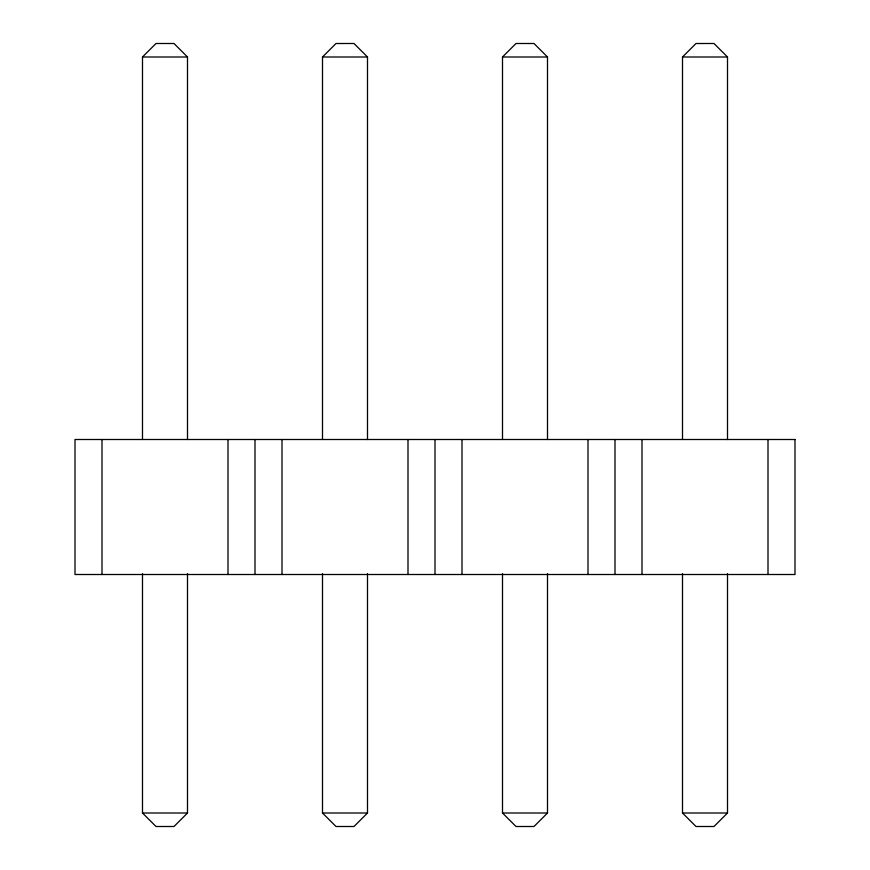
<?xml version="1.0" encoding="UTF-8"?>
<svg xmlns="http://www.w3.org/2000/svg" width="870" height="870" viewBox="0 0 870 870"><rect width="100%" height="100%" fill="white"/><g stroke="black" fill="none" stroke-linecap="round" stroke-linejoin="round"><path stroke-width="1.3" d="M142.495 439.502L142.495 56.996L156.002 43.5L174 43.5L187.496 56.996L187.496 439.502M322.498 439.502L322.498 56.996L336.005 43.5L354.003 43.5L367.499 56.996L367.499 439.502M502.501 439.502L502.501 56.996L515.997 43.5L533.995 43.5L547.502 56.996L547.502 439.502M682.504 439.502L682.504 56.996L696 43.5L713.998 43.5L727.505 56.996L727.505 439.502M187.496 573.635L187.496 813.004L174 826.5L156.002 826.5L142.495 813.004L142.495 573.635M367.499 573.635L367.499 813.004L354.003 826.5L336.005 826.5L322.498 813.004L322.498 573.635M547.502 573.635L547.502 813.004L533.995 826.5L515.997 826.5L502.501 813.004L502.501 573.635M727.505 573.635L727.505 813.004L713.998 826.5L696 826.5L682.504 813.004L682.504 573.635M142.495 56.996L187.496 56.996M322.498 56.996L367.499 56.996M502.501 56.996L547.502 56.996M682.504 56.996L727.505 56.996M142.495 813.004L187.496 813.004M322.498 813.004L367.499 813.004M502.501 813.004L547.502 813.004M682.504 813.004L727.505 813.004M768.003 439.502L768.003 574.504M641.995 439.502L641.995 574.504M615.003 439.502L615.003 574.504M588 439.502L588 574.504M462.003 439.502L462.003 574.504M435 439.502L435 574.504M407.997 439.502L407.997 574.504M282 439.502L282 574.504M254.997 439.502L254.997 574.504M228.005 439.502L228.005 574.504M101.997 439.502L101.997 574.504M794.995 439.502L75.005 439.502L75.005 574.504L794.995 574.504L794.995 439.502"/></g></svg>
